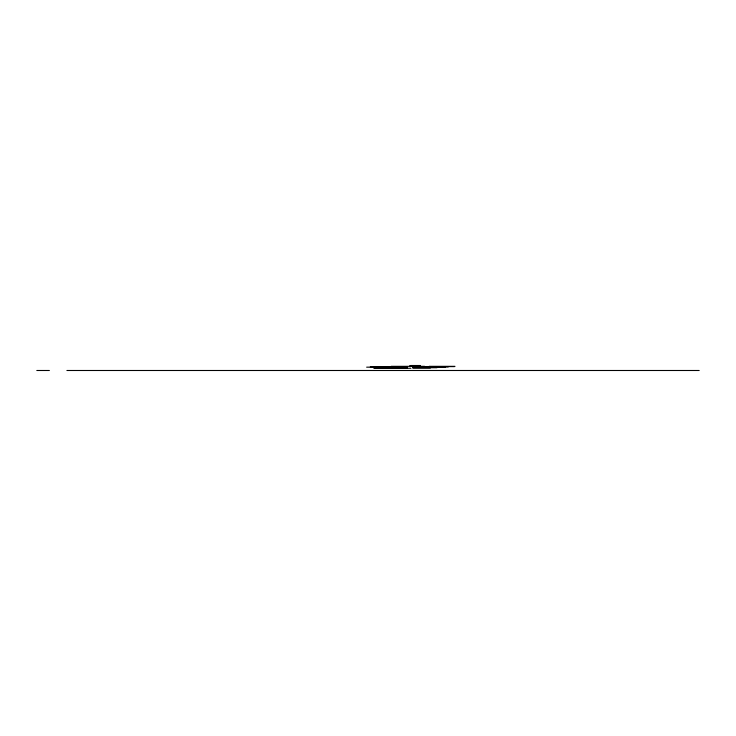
<?xml version="1.0" encoding="UTF-8"?>
<svg xmlns="http://www.w3.org/2000/svg" width="736" height="736" viewBox="0 0 736 736"><rect width="100%" height="100%" fill="white"/><g stroke="black" fill="none" stroke-linecap="round" stroke-linejoin="round"><path stroke-width="1.1" d="M410.89 365.507L419.888 365.507M409.621 365.783L420.348 365.783M391.202 366.335L424.617 366.335M429.152 366.335L455.004 366.335M379.601 366.611L407.054 366.611M412.786 366.611L454.535 366.611M370.3 366.896L407.054 366.896M412.786 366.896L448.27 366.896M366.648 367.172L407.036 367.172M412.776 367.172L442.511 367.172M372.858 367.448L407.045 367.448M412.795 367.448L445.381 367.448M374.1 367.724L407.045 367.724M412.795 367.724L436.991 367.724M374.302 368L407.026 368M412.795 368L430.385 368M373.925 368.276L410.909 368.276M391.423 368.386L392.362 368.386M36.8 370.493L49.386 370.493M66.893 370.493L699.2 370.493"/></g></svg>
